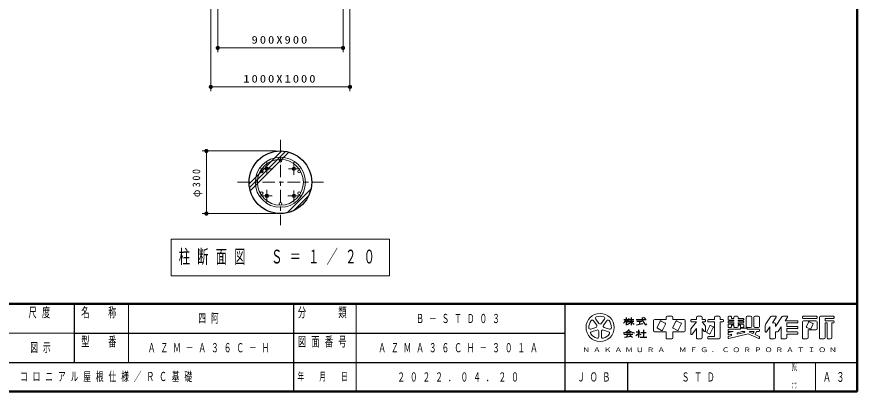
# Model space of a CAD drawing. Units: millimetres on the paper, with parts at other scales. Extents: x -385 to 1, y 0 to 267.
# Drawn here: x -201.3 to 0, y -0.1 to 89.8 of the extents above; entities that cross this region are included whole.
import ezdxf
from ezdxf.enums import TextEntityAlignment as Align

# ---------------------------------------------------------------- set-up
doc = ezdxf.new("R2010")
doc.units = ezdxf.units.MM
doc.linetypes.add('USER2', pattern=[6, 3, -1, 1, -1])
doc.layers.add('LY_1', color=7, linetype='Continuous', lineweight=25)
doc.styles.add('ＭＳ ゴシック', font='')
doc.styles.get('ＭＳ ゴシック').set_extended_font_data('MS Gothic')

# ---------------------------------------------------------------- blocks, each defined once
blk = doc.blocks.new('filled_dot')
at = {"color": 0, "linetype": 'Continuous', "lineweight": -2, "const_width": 1.25}
blk.add_lwpolyline([(-0.625, 0, 1), (0.625, 0, 1)], format="xyb", close=True, dxfattribs=at)

msp = doc.modelspace()

# ---------------------------------------------------------------- linework, layer by layer
at = {"layer": 'LY_1', "lineweight": 50}
for p, q in [((0, 0), (0, 267)), ((-385, 21), (0, 21)), ((-385, 0), (0, 0))]:
    msp.add_line(p, q, dxfattribs=at)
at = {"layer": 'LY_1', "lineweight": 13}
for p, q in [((-153.138, 106.672), (-153.138, 81.339)), ((-123.138, 106.672), (-123.138, 81.339)), ((-154.805, 100.005), (-154.805, 72.005)), ((-121.472, 100.005), (-121.472, 72.005)), ((-123.138, 82.339), (-153.138, 82.339)), ((-121.472, 73.005), (-154.805, 73.005)), ((-139.138, 57.651), (-156.86, 57.651)), ((-155.86, 42.651), (-155.86, 57.651)), ((-145.631, 49.813), (-137.801, 57.643)), ((-145.536, 48.918), (-136.906, 57.549)), ((-145.355, 48.109), (-136.097, 57.367)), ((-136.488, 42.834), (-130.822, 48.5)), ((-134.988, 43.344), (-131.332, 47)), ((-139.138, 42.651), (-156.86, 42.651)), ((-164.288, 36.551), (-164.288, 27.751)), ((-111.988, 36.551), (-164.288, 36.551)), ((-111.988, 27.751), (-111.988, 36.551)), ((-164.288, 27.751), (-111.988, 27.751)), ((-174.5, 21), (-174.5, 7)), ((-120, 21), (-120, 0)), ((-62.39, 15.917), (-63.175, 16.997)), ((-62.629, 17.393), (-61.844, 16.313)), ((-61.298, 16.313), (-60.513, 17.393)), ((-59.967, 16.997), (-60.752, 15.917)), ((-48.746, 16.983), (-48.746, 14.553)), ((-48.476, 17.253), (-45.776, 17.253)), ((-47.198, 16.838), (-47.918, 15.4)), ((-45.975, 16.408), (-46.981, 16.911)), ((-46.622, 14.752), (-45.902, 16.19)), ((-45.776, 17.793), (-45.776, 17.253)), ((-45.506, 18.063), (-44.426, 18.063)), ((-44.156, 17.793), (-44.156, 17.253)), ((-44.156, 17.253), (-41.456, 17.253)), ((-43.418, 16.838), (-44.138, 15.4)), ((-42.195, 16.408), (-43.201, 16.911)), ((-42.842, 14.752), (-42.122, 16.19)), ((-41.186, 16.983), (-41.186, 14.553)), ((-39.836, 17.091), (-39.836, 16.875)), ((-38.486, 16.713), (-39.836, 15.026)), ((-39.674, 17.253), (-38.486, 17.253)), ((-39.674, 16.713), (-38.486, 16.713)), ((-38.486, 17.793), (-38.486, 17.253)), ((-38.216, 18.063), (-37.406, 18.063)), ((-37.136, 17.793), (-37.136, 17.253)), ((-37.136, 17.253), (-36.488, 17.253)), ((-37.136, 16.713), (-36.326, 15.701)), ((-37.136, 16.713), (-36.488, 16.713)), ((-36.326, 17.091), (-36.326, 16.875)), ((-35.786, 17.091), (-35.786, 16.875)), ((-35.624, 17.253), (-34.166, 17.253)), ((-35.624, 16.713), (-34.166, 16.713)), ((-34.166, 17.793), (-34.166, 17.253)), ((-34.166, 16.713), (-34.166, 13.203)), ((-33.896, 18.063), (-33.086, 18.063)), ((-32.816, 17.793), (-32.816, 17.253)), ((-32.816, 17.253), (-32.168, 17.253)), ((-32.816, 16.713), (-32.816, 12.933)), ((-32.816, 16.713), (-32.168, 16.713)), ((-32.006, 17.091), (-32.006, 16.875)), ((-30.926, 17.901), (-30.926, 17.28)), ((-30.926, 16.686), (-30.926, 16.605)), ((-30.764, 18.063), (-30.278, 18.063)), ((-30.764, 17.118), (-29.576, 17.118)), ((-30.764, 16.848), (-29.576, 16.848)), ((-30.764, 16.443), (-29.576, 16.443)), ((-30.764, 16.173), (-29.576, 16.173)), ((-30.116, 17.901), (-30.116, 17.523)), ((-30.116, 17.523), (-29.576, 17.523)), ((-29.576, 17.793), (-29.576, 17.523)), ((-29.576, 17.118), (-29.576, 16.848)), ((-29.576, 16.443), (-29.576, 16.173)), ((-28.766, 18.063), (-29.306, 18.063)), ((-28.496, 17.793), (-28.496, 17.523)), ((-28.496, 17.523), (-27.308, 17.523)), ((-28.496, 17.118), (-27.308, 17.118)), ((-28.496, 17.118), (-28.496, 16.848)), ((-28.496, 16.848), (-27.308, 16.848)), ((-28.496, 16.443), (-27.308, 16.443)), ((-28.496, 16.443), (-28.496, 16.173)), ((-28.496, 16.173), (-27.308, 16.173)), ((-27.146, 17.361), (-27.146, 17.28)), ((-27.146, 16.686), (-27.146, 16.605)), ((-26.606, 17.793), (-26.606, 15.633)), ((-26.336, 18.063), (-25.526, 18.063)), ((-25.256, 17.793), (-25.256, 15.633)), ((-24.716, 17.793), (-24.716, 15.633)), ((-24.446, 18.063), (-23.636, 18.063)), ((-23.366, 17.793), (-23.366, 15.633)), ((-21.88, 16.242), (-20.746, 17.943)), ((-20.521, 18.063), (-19.529, 18.063)), ((-20.306, 16.443), (-19.394, 17.811)), ((-20.306, 16.443), (-19.856, 16.443)), ((-19.586, 15.633), (-18.046, 17.943)), ((-19.586, 16.173), (-19.586, 15.633)), ((-17.821, 18.063), (-16.829, 18.063)), ((-17.246, 16.983), (-16.694, 17.811)), ((-17.246, 16.983), (-14.348, 16.983)), ((-16.886, 16.443), (-14.348, 16.443)), ((-16.886, 16.443), (-16.886, 15.633)), ((-14.186, 16.821), (-14.186, 16.605)), ((-13.106, 17.901), (-13.106, 17.685)), ((-13.106, 16.713), (-13.106, 12.933)), ((-12.944, 18.063), (-9.758, 18.063)), ((-12.944, 17.523), (-9.758, 17.523)), ((-12.836, 16.983), (-9.866, 16.983)), ((-11.666, 16.622), (-12.17, 15.616)), ((-11.449, 16.695), (-10.659, 16.3)), ((-9.596, 17.901), (-9.596, 17.685)), ((-9.596, 16.713), (-9.596, 15.093)), ((-9.056, 17.793), (-9.056, 12.933)), ((-8.786, 18.063), (-5.708, 18.063)), ((-7.706, 17.523), (-7.706, 16.983)), ((-7.706, 17.523), (-5.708, 17.523)), ((-7.706, 16.983), (-5.708, 16.983)), ((-7.706, 16.443), (-7.166, 16.443)), ((-7.706, 16.443), (-7.706, 12.933)), ((-7.166, 16.443), (-7.166, 12.933)), ((-6.086, 16.443), (-5.708, 16.443)), ((-6.086, 16.443), (-6.086, 12.933)), ((-5.546, 17.901), (-5.546, 17.685)), ((-5.546, 16.821), (-5.546, 16.605)), ((-63.828, 14.985), (-62.559, 15.397)), ((-62.35, 14.755), (-63.62, 14.343)), ((-61.908, 13.099), (-61.908, 14.434)), ((-61.233, 14.434), (-61.233, 13.099)), ((-59.522, 14.343), (-60.792, 14.755)), ((-60.583, 15.397), (-59.313, 14.985)), ((-48.476, 14.283), (-45.776, 14.283)), ((-47.845, 15.183), (-46.839, 14.68)), ((-45.776, 14.283), (-45.776, 12.933)), ((-44.156, 14.283), (-41.456, 14.283)), ((-44.156, 14.283), (-44.156, 12.933)), ((-44.065, 15.183), (-43.059, 14.68)), ((-39.836, 15.026), (-39.836, 13.868)), ((-38.486, 15.093), (-39.547, 13.766)), ((-38.486, 15.093), (-38.486, 12.933)), ((-37.136, 15.093), (-36.614, 14.441)), ((-37.136, 15.093), (-37.136, 12.933)), ((-36.326, 15.701), (-36.326, 14.543)), ((-35.318, 15.758), (-36.038, 14.32)), ((-35.965, 14.103), (-35.391, 13.816)), ((-34.454, 15.326), (-35.174, 13.888)), ((-35.101, 15.831), (-34.527, 15.544)), ((-30.926, 16.011), (-30.926, 15.525)), ((-30.926, 14.796), (-30.926, 14.58)), ((-29.74, 14.418), (-30.803, 14.152)), ((-30.764, 15.363), (-30.278, 15.363)), ((-30.764, 14.958), (-27.956, 14.958)), ((-30.764, 14.418), (-29.74, 14.418)), ((-30.116, 15.903), (-29.576, 15.903)), ((-30.116, 15.903), (-30.116, 15.525)), ((-29.576, 15.903), (-29.576, 15.633)), ((-29.306, 15.363), (-28.766, 15.363)), ((-27.513, 14.418), (-28.766, 14.105)), ((-27.023, 14.179), (-28.766, 13.743)), ((-28.766, 14.105), (-28.766, 13.743)), ((-28.496, 15.903), (-28.496, 15.633)), ((-28.496, 15.903), (-27.956, 15.903)), ((-27.956, 15.903), (-27.956, 15.525)), ((-27.956, 15.066), (-27.956, 14.958)), ((-27.794, 15.363), (-27.308, 15.363)), ((-27.794, 15.228), (-26.498, 15.228)), ((-27.513, 14.418), (-27.053, 14.418)), ((-27.146, 16.011), (-27.146, 15.525)), ((-26.336, 15.363), (-25.526, 15.363)), ((-26.336, 15.066), (-26.336, 14.958)), ((-26.336, 14.958), (-23.528, 14.958)), ((-25.771, 14.263), (-24.968, 13.906)), ((-25.738, 14.418), (-24.712, 14.418)), ((-24.968, 13.906), (-24.712, 14.418)), ((-24.474, 13.687), (-24.108, 14.418)), ((-24.446, 15.363), (-23.636, 15.363)), ((-24.108, 14.418), (-23.528, 14.418)), ((-23.366, 14.796), (-23.366, 14.58)), ((-22.016, 15.793), (-22.016, 14.413)), ((-21.719, 14.323), (-20.936, 15.498)), ((-20.936, 15.498), (-20.936, 12.933)), ((-19.586, 14.283), (-19.19, 14.283)), ((-19.586, 14.283), (-19.586, 12.933)), ((-18.966, 14.404), (-18.236, 15.498)), ((-18.236, 15.498), (-18.236, 12.933)), ((-16.886, 15.633), (-14.348, 15.633)), ((-16.886, 15.093), (-16.886, 14.283)), ((-16.886, 15.093), (-14.348, 15.093)), ((-16.886, 14.283), (-14.348, 14.283)), ((-14.186, 15.471), (-14.186, 15.255)), ((-14.186, 14.121), (-14.186, 13.905)), ((-12.097, 15.399), (-11.307, 15.004)), ((-11.756, 14.823), (-11.756, 12.933)), ((-11.756, 14.823), (-9.866, 14.823)), ((-10.586, 16.082), (-11.09, 15.076)), ((-242.5, 14), (-187.5, 14)), ((-45.506, 12.663), (-44.426, 12.663)), ((-38.216, 12.663), (-37.406, 12.663)), ((-35.786, 13.041), (-35.786, 12.825)), ((-35.624, 13.203), (-34.166, 13.203)), ((-35.624, 12.663), (-33.086, 12.663)), ((-30.926, 13.995), (-30.926, 13.773)), ((-30.926, 13.077), (-30.926, 12.854)), ((-30.116, 13.406), (-30.803, 13.234)), ((-26.15, 13.841), (-30.725, 12.697)), ((-30.116, 13.768), (-30.725, 13.615)), ((-30.116, 13.768), (-30.116, 13.406)), ((-26.15, 13.841), (-23.594, 12.705)), ((-24.474, 13.687), (-23.462, 13.237)), ((-23.366, 13.089), (-23.366, 12.853)), ((-20.666, 12.663), (-19.856, 12.663)), ((-17.966, 12.663), (-17.156, 12.663)), ((-16.886, 13.743), (-16.886, 12.933)), ((-16.886, 13.743), (-14.348, 13.743)), ((-12.836, 12.663), (-12.026, 12.663)), ((-8.786, 12.663), (-7.976, 12.663)), ((-6.896, 12.663), (-6.356, 12.663)), ((-10, 7), (-10, 0))]:
    msp.add_line(p, q, dxfattribs=at)
at = {"layer": 'LY_1', "linetype": 'USER2', "lineweight": 13}
for p, q in [((-138.138, 60.336), (-138.138, 39.888)), ((-148.435, 50.151), (-127.813, 50.151))]:
    msp.add_line(p, q, dxfattribs=at)
at = {"layer": 'LY_1', "color": 190, "linetype": 'USER2', "lineweight": 13}
for p, q in [((-141.388, 54.882), (-141.388, 52.103)), ((-134.888, 54.933), (-134.888, 51.92)), ((-142.92, 53.401), (-139.908, 53.401)), ((-133.407, 53.401), (-136.186, 53.401)), ((-141.388, 45.369), (-141.388, 48.381)), ((-142.87, 46.901), (-140.091, 46.901)), ((-133.356, 46.901), (-136.369, 46.901)), ((-134.888, 45.419), (-134.888, 48.198))]:
    msp.add_line(p, q, dxfattribs=at)
at = {"layer": 'LY_1', "color": 211}
for p, q in [((-187.5, 21), (-187.5, 7)), ((-135, 21), (-135, 0)), ((-70, 21), (-70, 0)), ((-187.5, 14), (-70, 14)), ((-242.5, 7), (0, 7)), ((-20, 7), (-20, 0))]:
    msp.add_line(p, q, dxfattribs=at)
at = {"layer": 'LY_1'}
for p, q in [((-55.901, 17.253), (-54.956, 17.253)), ((-55.361, 17.793), (-55.361, 15.903)), ((-54.915, 16.848), (-53.471, 16.848)), ((-54.769, 17.253), (-53.525, 17.253)), ((-54.146, 17.793), (-54.146, 15.903)), ((-52.931, 17.253), (-50.501, 17.253)), ((-52.889, 16.02), (-51.353, 16.327)), ((-52.796, 16.848), (-51.581, 16.848)), ((-52.121, 16.848), (-52.121, 16.173)), ((-50.719, 17.467), (-51.16, 17.761)), ((-55.361, 14.148), (-54.281, 14.148)), ((-52.931, 14.283), (-52.051, 14.283)), ((-52.391, 14.823), (-52.391, 14.283)), ((-51.783, 14.148), (-50.568, 14.148)), ((-51.176, 14.823), (-51.176, 13.068)), ((-55.901, 13.784), (-53.741, 13.784)), ((-55.765, 13.067), (-54.113, 13.304)), ((-54.899, 13.784), (-55.289, 13.136)), ((-54.416, 13.607), (-53.81, 13.001)), ((-52.391, 13.91), (-52.391, 12.933)), ((-52.34, 13.96), (-51.796, 13.646)), ((-51.986, 13.068), (-50.366, 13.068)), ((-55, 7), (-55, 0))]:
    msp.add_line(p, q, dxfattribs=at)
at = {"layer": 'LY_1', "color": 190}
msp.add_circle((-138.138, 50.151), 7.5, dxfattribs=at)
at = {"layer": 'LY_1', "color": 190, "lineweight": 13}
for centre, radius in [((-138.138, 50.151), 6), ((-138.138, 50.151), 5.5), ((-138.138, 55.326), 0.325), ((-142.62, 52.738), 0.325), ((-133.657, 52.738), 0.325), ((-142.62, 47.563), 0.325), ((-133.657, 47.563), 0.325), ((-138.138, 44.976), 0.325)]:
    msp.add_circle(centre, radius, dxfattribs=at)
at = {"layer": 'LY_1', "lineweight": 13}
for centre, radius in [((-141.388, 53.401), 0.4), ((-141.388, 53.401), 0.35), ((-134.888, 53.401), 0.4), ((-134.888, 53.401), 0.35), ((-141.388, 46.901), 0.4), ((-141.388, 46.901), 0.35), ((-134.888, 46.901), 0.4), ((-134.888, 46.901), 0.35), ((-61.571, 15.363), 3.375)]:
    msp.add_circle(centre, radius, dxfattribs=at)
for centre, radius, start, end in [((-61.571, 15.363), 2.7, 142.60154, 181.39846), ((-63.448, 16.798), 0.338, 35.99999, 142.60154), ((-62.356, 17.592), 0.338, 109.39847, 215.99997), ((-61.571, 15.363), 2.7, 70.60155, 109.39847), ((-61.571, 16.512), 0.338, 215.99998, 324), ((-60.786, 17.592), 0.338, 324, 70.60155), ((-59.694, 16.798), 0.338, 37.39846, 143.99995), ((-61.571, 15.363), 2.7, 358.60155, 37.39847), ((-48.476, 16.983), 0.27, 89.99998, 179.99996), ((-47.054, 16.766), 0.162, 63.43492, 153.43499), ((-46.047, 16.263), 0.162, 333.4349, 63.43487), ((-45.506, 17.793), 0.27, 89.99998, 179.99996), ((-44.426, 17.793), 0.27, 0, 89.99998), ((-43.274, 16.766), 0.162, 63.43492, 153.43499), ((-42.267, 16.263), 0.162, 333.4349, 63.43487), ((-41.456, 16.983), 0.27, 0, 89.99998), ((-39.674, 17.091), 0.162, 89.99998, 179.99996), ((-39.674, 16.875), 0.162, 179.99998, 270.00002), ((-38.216, 17.793), 0.27, 89.99998, 179.99996), ((-37.406, 17.793), 0.27, 0, 89.99998), ((-36.488, 17.091), 0.162, 0, 89.99998), ((-36.488, 16.875), 0.162, 270.00002, 0), ((-35.624, 17.091), 0.162, 89.99998, 179.99996), ((-35.624, 16.875), 0.162, 179.99998, 270.00002), ((-33.896, 17.793), 0.27, 89.99998, 179.99996), ((-33.086, 17.793), 0.27, 0, 89.99998), ((-32.168, 17.091), 0.162, 0, 89.99998), ((-32.168, 16.875), 0.162, 270.00002, 0), ((-30.764, 17.901), 0.162, 89.99998, 179.99996), ((-30.764, 17.28), 0.162, 179.99998, 270.00002), ((-30.764, 16.686), 0.162, 89.99998, 179.99996), ((-30.764, 16.605), 0.162, 179.99998, 270.00002), ((-30.764, 16.011), 0.162, 89.99998, 179.99996), ((-30.278, 17.901), 0.162, 0, 89.99998), ((-29.306, 17.793), 0.27, 89.99998, 179.99996), ((-28.766, 17.793), 0.27, 0, 89.99998), ((-27.308, 17.361), 0.162, 0, 89.99998), ((-27.308, 17.28), 0.162, 270.00002, 0), ((-27.308, 16.686), 0.162, 0, 89.99998), ((-27.308, 16.605), 0.162, 270.00002, 0), ((-27.308, 16.011), 0.162, 0, 89.99998), ((-26.336, 17.793), 0.27, 89.99998, 179.99996), ((-25.526, 17.793), 0.27, 0, 89.99998), ((-24.446, 17.793), 0.27, 89.99998, 179.99996), ((-23.636, 17.793), 0.27, 0, 89.99998), ((-21.206, 15.793), 0.81, 146.30999, 179.99996), ((-20.521, 17.793), 0.27, 89.99998, 146.30984), ((-19.856, 16.173), 0.27, 0, 89.99998), ((-19.529, 17.901), 0.162, 326.31015, 89.99998), ((-17.821, 17.793), 0.27, 89.99998, 146.3098), ((-16.829, 17.901), 0.162, 326.31003, 89.99998), ((-14.348, 16.821), 0.162, 0, 89.99998), ((-14.348, 16.605), 0.162, 270.00002, 0), ((-12.944, 17.901), 0.162, 89.99998, 179.99996), ((-12.944, 17.685), 0.162, 179.99998, 270.00002), ((-12.836, 16.713), 0.27, 89.99998, 179.99996), ((-11.522, 16.55), 0.162, 63.43447, 153.43474), ((-10.731, 16.155), 0.162, 333.43484, 63.43447), ((-9.866, 16.713), 0.27, 0, 89.99998), ((-9.758, 17.901), 0.162, 0, 89.99998), ((-9.758, 17.685), 0.162, 270.00002, 0), ((-8.786, 17.793), 0.27, 89.99998, 179.99996), ((-5.708, 17.901), 0.162, 0, 89.99998), ((-5.708, 17.685), 0.162, 270.00002, 0), ((-5.708, 16.821), 0.162, 0, 89.99998), ((-5.708, 16.605), 0.162, 270.00002, 0), ((-63.933, 15.306), 0.338, 181.39848, 287.99997), ((-63.516, 14.022), 0.338, 107.99999, 214.60154), ((-62.663, 15.718), 0.338, 287.99998, 35.99999), ((-62.246, 14.434), 0.338, 359.99997, 107.99999), ((-60.896, 14.434), 0.338, 71.99997, 179.99999), ((-60.479, 15.718), 0.338, 143.99996, 251.99999), ((-59.626, 14.022), 0.338, 325.39847, 71.99996), ((-59.209, 15.306), 0.338, 252.00001, 358.60156), ((-48.476, 14.553), 0.27, 179.99998, 270.00002), ((-47.773, 15.328), 0.162, 153.43495, 243.43485), ((-46.766, 14.825), 0.162, 243.43498, 333.43496), ((-43.993, 15.328), 0.162, 153.43495, 243.43485), ((-42.986, 14.825), 0.162, 243.43498, 333.43496), ((-41.456, 14.553), 0.27, 270.00002, 0), ((-36.488, 14.543), 0.162, 218.65962, 0), ((-35.893, 14.248), 0.162, 153.43487, 243.4348), ((-35.174, 15.686), 0.162, 63.43487, 153.43498), ((-34.599, 15.399), 0.162, 333.43492, 63.43493), ((-30.764, 15.525), 0.162, 179.99998, 270.00002), ((-30.764, 14.796), 0.162, 89.99998, 179.99996), ((-30.764, 14.58), 0.162, 179.99998, 270.00002), ((-30.764, 13.995), 0.162, 104.03614, 179.99996), ((-30.278, 15.525), 0.162, 270.00002, 0), ((-29.306, 15.633), 0.27, 179.99998, 270.00002), ((-28.766, 15.633), 0.27, 270.00002, 0), ((-27.794, 15.525), 0.162, 179.99998, 270.00002), ((-27.794, 15.066), 0.162, 89.99998, 179.99996), ((-27.308, 15.525), 0.162, 270.00002, 0), ((-27.053, 14.297), 0.121, 284.0365, 89.99998), ((-26.336, 15.633), 0.27, 179.99998, 270.00002), ((-26.498, 15.066), 0.162, 0, 89.99998), ((-25.738, 14.337), 0.081, 89.99998, 246.03817), ((-25.526, 15.633), 0.27, 270.00002, 0), ((-24.446, 15.633), 0.27, 179.99998, 270.00002), ((-23.636, 15.633), 0.27, 270.00002, 0), ((-23.528, 14.796), 0.162, 0, 89.99998), ((-23.528, 14.58), 0.162, 270.00002, 0), ((-21.854, 14.413), 0.162, 179.99998, 326.30997), ((-19.19, 14.553), 0.27, 270.00002, 326.31002), ((-14.348, 15.471), 0.162, 0, 89.99998), ((-14.348, 15.255), 0.162, 270.00002, 0), ((-14.348, 14.121), 0.162, 0, 89.99998), ((-12.025, 15.544), 0.162, 153.43517, 243.43529), ((-11.234, 15.149), 0.162, 243.43534, 333.43491), ((-9.866, 15.093), 0.27, 270.00002, 0), ((-61.571, 15.363), 2.7, 214.60156, 253.39848), ((-62.246, 13.099), 0.338, 253.39847, 359.99997), ((-60.896, 13.099), 0.338, 179.99999, 286.60154), ((-61.571, 15.363), 2.7, 286.60155, 325.39847), ((-45.506, 12.933), 0.27, 179.99998, 270.00002), ((-44.426, 12.933), 0.27, 270.00002, 0), ((-39.674, 13.868), 0.162, 179.99998, 321.34037), ((-38.216, 12.933), 0.27, 179.99998, 270.00002), ((-37.406, 12.933), 0.27, 270.00002, 0), ((-35.624, 13.041), 0.162, 89.99998, 179.99996), ((-35.624, 12.825), 0.162, 179.99998, 270.00002), ((-35.318, 13.961), 0.162, 243.43487, 333.43498), ((-33.086, 12.933), 0.27, 270.00002, 0), ((-30.764, 13.773), 0.162, 179.99998, 284.03612), ((-30.764, 13.077), 0.162, 104.03614, 179.99996), ((-30.764, 12.854), 0.162, 179.99998, 284.03612), ((-23.528, 12.853), 0.162, 246.03699, 0), ((-23.528, 13.089), 0.162, 0, 66.03701), ((-20.666, 12.933), 0.27, 179.99998, 270.00002), ((-19.856, 12.933), 0.27, 270.00002, 0), ((-17.966, 12.933), 0.27, 179.99998, 270.00002), ((-17.156, 12.933), 0.27, 270.00002, 0), ((-14.348, 13.905), 0.162, 270.00002, 0), ((-12.836, 12.933), 0.27, 179.99998, 270.00002), ((-12.026, 12.933), 0.27, 270.00002, 0), ((-8.786, 12.933), 0.27, 179.99998, 270.00002), ((-7.976, 12.933), 0.27, 270.00002, 0), ((-6.896, 12.933), 0.27, 179.99998, 270.00002), ((-6.356, 12.933), 0.27, 270.00002, 0)]:
    msp.add_arc(centre, radius, start, end, dxfattribs=at)
at = {"layer": 'LY_1'}
for centre, radius, start, end in [((-57.466, 18.084), 2.285, 311.36185, 337.13638), ((-53.383, 18.427), 2.345, 212.50346, 230.00631), ((-56.374, 18.818), 3.034, 295.86917, 317.23867), ((-56.002, 18.047), 1.467, 313.72108, 343.54317), ((-51.918, 18.818), 3.034, 222.76131, 240.10806), ((-49.563, 17.694), 1.953, 177.09472, 240.51891), ((-51.54, 16.805), 1.299, 321.42112, 334.8249), ((-56.898, 17.257), 3.32, 285.11261, 313.40619), ((-52.77, 17.194), 3.192, 231.17281, 259.75506), ((-55.66, 17.226), 4.657, 304.87257, 320.80411)]:
    msp.add_arc(centre, radius, start, end, dxfattribs=at)

# ---------------------------------------------------------------- block references
at = {"layer": 'LY_1', "lineweight": 13, "xscale": 0.4, "yscale": 0.4}
for p in [(-153.138, 82.339), (-154.805, 73.005)]:
    msp.add_blockref('filled_dot', p, dxfattribs=at)
for p, rotation in [((-123.138, 82.339), 180), ((-121.472, 73.005), 180), ((-155.86, 57.651), 270), ((-155.86, 42.651), 90)]:
    msp.add_blockref('filled_dot', p, dxfattribs=dict(at, rotation=rotation))

# ---------------------------------------------------------------- texts
at = {"layer": 'LY_1', "style": 'ＭＳ ゴシック'}
for s, width, p in [('ＤＷＧ', 0.15, (-15, 6)), ('ＳＩＺＥ', 0.1, (-15, 1))]:
    msp.add_text(s, height=2.199, dxfattribs=dict(at, width=width)).set_placement(p, align=Align.MIDDLE_CENTER)
for s, insert, char_height, attachment_point in [('\\T1.32;\\W1.2;900X900', (-138.138, 83.339), 1.833, 8), ('\\T1.32;\\W1.2;1000X1000', (-138.138, 74.005), 1.833, 8), ('\\T1.64;\\W0.6;柱断面図\u3000Ｓ＝１／２０', (-138.138, 32.151), 3.299, 5), ('\\T1.64;\\W0.6;四阿', (-154.75, 17.5), 2.199, 5), ('\\T1.64;\\W0.6;Ｂ－ＳＴＤ０３', (-95, 17.5), 2.199, 5), ('\\T1.64;\\W0.6;図示', (-195, 10.5), 2.199, 5), ('\\T1.64;\\W0.6;ＡＺＭ－Ａ３６Ｃ－Ｈ', (-154.75, 10.5), 2.199, 5), ('\\T1.64;\\W0.6;ＡＺＭＡ３６ＣＨ－３０１Ａ', (-95, 10.5), 2.199, 5), ('\\T1.64;\\W0.6;コロニアル屋根仕様／ＲＣ基礎', (-200.5, 3.5), 2.199, 4), ('\\T1.64;\\W0.6;２０２２．０４．２０', (-95, 3.5), 2.199, 5), ('\\T1.64;\\W0.6;ＳＴＤ', (-37.5, 3.5), 2.199, 5)]:
    msp.add_mtext(s, dxfattribs=dict(at, insert=insert, char_height=char_height, attachment_point=attachment_point))
at = {"layer": 'LY_1', "insert": (-156.86, 50.151), "char_height": 1.833, "attachment_point": 8, "rotation": 90, "style": 'ＭＳ ゴシック'}
msp.add_mtext('\\T1.33;\\W0.95;φ300', dxfattribs=at)
at = {"layer": 'LY_1', "color": 4, "style": 'ＭＳ ゴシック'}
for s, insert, char_height, attachment_point in [('\\T1.64;\\W0.6;尺度', (-195.25, 20.167), 2.346, 2), ('\\T1.64;\\W0.6;名\u3000称', (-181, 20.167), 2.346, 2), ('\\T1.64;\\W0.6;分\u3000\u3000類', (-127.5, 20.167), 2.346, 2), ('\\T1.64;\\W0.6;型\u3000番', (-181, 13.167), 2.346, 2), ('\\T1.64;\\W0.6;図面番号', (-127.5, 13.167), 2.346, 2), ('\\T1.39;\\W1.2;ＮＡＫＡＭＵＲＡ\u3000ＭＦＧ．ＣＯＲＰＯＲＡＴＩＯＮ', (-35, 10), 1.1, 5), ('\\T1.64;\\W0.6;年\u3000月\u3000日', (-127.5, 3.5), 1.906, 5), ('\\T1.64;\\W0.6;ＪＯＢ', (-62.5, 3.5), 2.199, 5), ('\\T1.64;\\W0.6;Ａ３', (-5, 3.5), 2.346, 5)]:
    msp.add_mtext(s, dxfattribs=dict(at, insert=insert, char_height=char_height, attachment_point=attachment_point))

doc.saveas('drawing.dxf')
